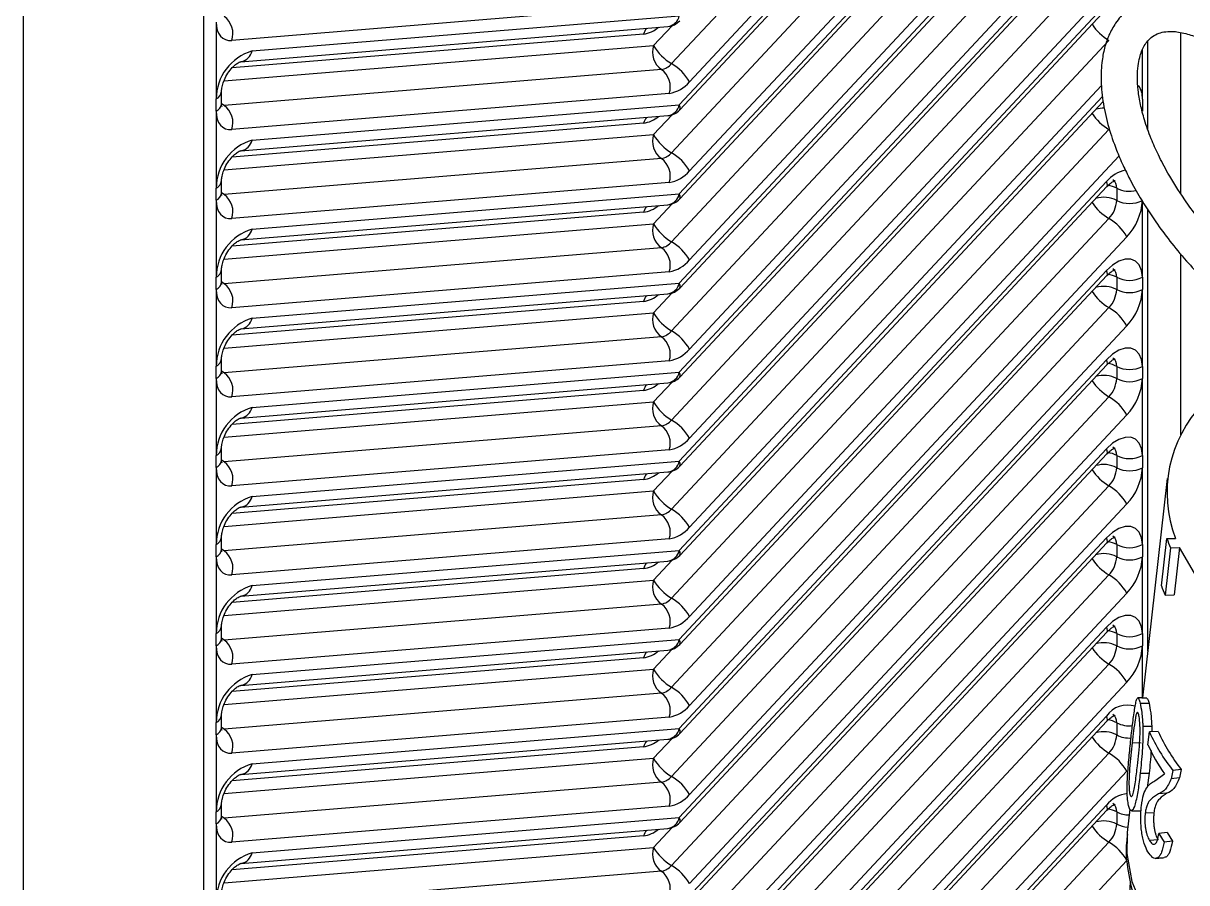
# Model space of a CAD drawing. Extents: x 75 to 2075, y 25 to 1460.
# Drawn here: x 1483.4 to 1563.3, y 1050.7 to 1109.8 of the extents above; entities that cross this region are included whole.
import ezdxf

# ---------------------------------------------------------------- set-up
doc = ezdxf.new("R2010")
doc.units = 0
doc.header["$LTSCALE"] = 5
doc.linetypes.add('SLD-KATı', pattern=[0])
doc.layers.get('0').update_dxf_attribs({"linetype": 'CONTINUOUS'})

msp = doc.modelspace()

# ---------------------------------------------------------------- linework, layer by layer
at = {"color": 7, "linetype": 'SLD-KATı'}
for p, q in [((1483.388, 1165.804), (1483.388, 871.85)), ((1495.762, 1144.369), (1495.762, 906.126)), ((1528.496, 1103.797), (1554.129, 1131.28)), ((1528.496, 1097.673), (1556.004, 1127.167)), ((1528.466, 1091.891), (1557.822, 1123.366)), ((1528.496, 1091.549), (1557.852, 1123.023)), ((1557.982, 1120.823), (1527.93, 1088.602)), ((1559.214, 1119.576), (1529.162, 1087.355)), ((1528.466, 1085.767), (1557.822, 1117.242)), ((1528.496, 1085.425), (1557.852, 1116.899)), ((1557.982, 1114.699), (1527.93, 1082.478)), ((1559.214, 1113.452), (1529.162, 1081.231)), ((1527.77, 1111.047), (1497.718, 1108.571)), ((1528.466, 1079.643), (1557.822, 1111.118)), ((1528.496, 1079.301), (1557.852, 1110.775)), ((1496.646, 1109.829), (1496.646, 1104.546)), ((1499.11, 1107.845), (1528.466, 1110.263)), ((1498.329, 1107.109), (1527.685, 1109.528)), ((1562.937, 1098.033), (1562.937, 1109.091)), ((1557.982, 1108.575), (1527.93, 1076.354)), ((1560.652, 1102.482), (1560.652, 1108.531)), ((1527.234, 1106.572), (1497.182, 1104.096)), ((1498.361, 1107.112), (1498.329, 1107.109)), ((1497.012, 1104.215), (1497.012, 1105.056)), ((1527.77, 1104.923), (1497.718, 1102.447)), ((1496.646, 1103.705), (1496.646, 1104.546)), ((1499.11, 1101.721), (1528.466, 1104.139)), ((1528.496, 1073.177), (1557.588, 1104.368)), ((1560.286, 1104.54), (1560.286, 1103.699)), ((1496.646, 1103.705), (1496.646, 1098.422)), ((1498.329, 1100.985), (1527.685, 1103.404)), ((1557.982, 1102.451), (1527.93, 1070.23)), ((1498.361, 1100.988), (1498.329, 1100.985)), ((1527.234, 1100.448), (1497.182, 1097.972)), ((1496.646, 1097.581), (1496.646, 1098.422)), ((1497.012, 1098.091), (1497.012, 1098.932)), ((1527.77, 1098.799), (1497.718, 1096.323)), ((1528.466, 1067.395), (1557.822, 1098.87)), ((1528.496, 1067.052), (1557.852, 1098.527)), ((1557.844, 1098.52), (1557.852, 1098.527)), ((1558.518, 1098.416), (1558.518, 1097.575)), ((1499.11, 1095.596), (1528.466, 1098.015)), ((1496.646, 1097.581), (1496.646, 1092.298)), ((1498.329, 1094.861), (1527.685, 1097.28)), ((1560.286, 1092.292), (1560.286, 1097.575)), ((1560.652, 1066.584), (1560.652, 1096.96)), ((1557.982, 1096.327), (1527.93, 1064.106)), ((1498.361, 1094.864), (1498.329, 1094.861)), ((1559.214, 1095.08), (1529.162, 1062.858)), ((1527.234, 1094.324), (1497.182, 1091.848)), ((1562.937, 1081.464), (1562.937, 1093.894)), ((1496.646, 1091.457), (1496.646, 1092.298)), ((1497.012, 1091.967), (1497.012, 1092.808)), ((1527.77, 1092.675), (1497.718, 1090.199)), ((1528.466, 1061.271), (1557.822, 1092.745)), ((1528.496, 1060.928), (1557.852, 1092.403)), ((1557.844, 1092.396), (1557.852, 1092.403)), ((1558.518, 1092.292), (1558.518, 1091.451)), ((1560.286, 1092.292), (1560.286, 1091.451)), ((1496.646, 1091.457), (1496.646, 1086.174)), ((1499.11, 1089.472), (1528.466, 1091.891)), ((1560.286, 1086.168), (1560.286, 1091.451)), ((1498.329, 1088.737), (1527.685, 1091.155)), ((1557.982, 1090.203), (1527.93, 1057.982)), ((1559.214, 1088.956), (1529.162, 1056.734)), ((1527.234, 1088.2), (1497.182, 1085.724)), ((1498.361, 1088.74), (1498.329, 1088.737)), ((1497.012, 1085.843), (1497.012, 1086.684)), ((1527.77, 1086.551), (1497.718, 1084.075)), ((1528.466, 1055.147), (1557.822, 1086.621)), ((1496.646, 1085.333), (1496.646, 1086.174)), ((1499.11, 1083.348), (1528.466, 1085.767)), ((1528.496, 1054.804), (1557.852, 1086.279)), ((1557.844, 1086.272), (1557.852, 1086.279)), ((1558.518, 1086.168), (1558.518, 1085.327)), ((1560.286, 1086.168), (1560.286, 1085.327)), ((1496.646, 1085.333), (1496.646, 1080.05)), ((1498.329, 1082.613), (1527.685, 1085.031)), ((1560.286, 1080.044), (1560.286, 1085.327)), ((1557.982, 1084.079), (1527.93, 1051.858)), ((1498.361, 1082.616), (1498.329, 1082.613)), ((1559.214, 1082.832), (1529.162, 1050.61)), ((1527.234, 1082.076), (1497.182, 1079.6)), ((1496.646, 1079.208), (1496.646, 1080.05)), ((1497.012, 1079.719), (1497.012, 1080.56)), ((1527.77, 1080.427), (1497.718, 1077.951)), ((1528.466, 1049.023), (1557.822, 1080.497)), ((1528.496, 1048.68), (1557.852, 1080.155)), ((1557.844, 1080.148), (1557.852, 1080.155)), ((1558.518, 1080.044), (1558.518, 1079.202)), ((1560.286, 1080.044), (1560.286, 1079.202)), ((1499.11, 1077.224), (1528.466, 1079.643)), ((1496.646, 1079.208), (1496.646, 1073.925)), ((1498.329, 1076.489), (1527.685, 1078.907)), ((1560.286, 1073.92), (1560.286, 1079.202)), ((1561.995, 1078.465), (1560.289, 1063.371)), ((1557.982, 1077.955), (1527.93, 1045.734)), ((1498.361, 1076.492), (1498.329, 1076.489)), ((1559.214, 1076.708), (1529.162, 1044.486)), ((1527.234, 1075.952), (1497.182, 1073.476)), ((1497.012, 1073.595), (1497.012, 1074.436)), ((1496.646, 1073.084), (1496.646, 1073.925)), ((1527.77, 1074.303), (1497.718, 1071.827)), ((1528.466, 1042.899), (1557.822, 1074.373)), ((1528.496, 1042.556), (1557.852, 1074.031)), ((1557.844, 1074.024), (1557.852, 1074.031)), ((1558.518, 1073.92), (1558.518, 1073.078)), ((1560.286, 1073.92), (1560.286, 1073.078)), ((1561.591, 1071.085), (1561.958, 1074.329)), ((1562.226, 1073.691), (1561.86, 1070.447)), ((1561.958, 1074.329), (1562.568, 1074.337)), ((1562.226, 1073.691), (1562.832, 1073.711)), ((1562.832, 1073.711), (1562.465, 1070.466)), ((1496.646, 1073.084), (1496.646, 1067.801)), ((1499.11, 1071.1), (1528.466, 1073.519)), ((1560.286, 1067.795), (1560.286, 1073.078)), ((1498.329, 1070.365), (1527.685, 1072.783)), ((1557.982, 1071.831), (1527.93, 1039.61)), ((1559.214, 1070.584), (1529.162, 1038.362)), ((1561.86, 1070.447), (1562.465, 1070.466)), ((1527.234, 1069.828), (1497.182, 1067.352)), ((1498.361, 1070.368), (1498.329, 1070.365)), ((1497.012, 1067.471), (1497.012, 1068.312)), ((1527.77, 1068.179), (1497.718, 1065.703)), ((1528.466, 1036.775), (1557.822, 1068.249)), ((1496.646, 1066.96), (1496.646, 1067.801)), ((1499.11, 1064.976), (1528.466, 1067.395)), ((1528.496, 1036.432), (1557.852, 1067.907)), ((1557.844, 1067.9), (1557.852, 1067.907)), ((1558.518, 1067.795), (1558.518, 1066.954)), ((1560.286, 1067.795), (1560.286, 1066.954)), ((1496.646, 1066.96), (1496.646, 1061.677)), ((1498.329, 1064.241), (1527.685, 1066.659)), ((1557.982, 1065.707), (1527.93, 1033.486)), ((1498.361, 1064.244), (1498.329, 1064.241)), ((1559.214, 1064.46), (1529.162, 1032.238)), ((1527.234, 1063.704), (1497.182, 1061.228)), ((1560.126, 1063.021), (1560.743, 1063.005)), ((1496.646, 1060.836), (1496.646, 1061.677)), ((1497.012, 1061.347), (1497.012, 1062.188)), ((1527.77, 1062.054), (1497.718, 1059.578)), ((1528.466, 1030.65), (1557.822, 1062.125)), ((1528.496, 1030.308), (1557.852, 1061.783)), ((1557.844, 1061.776), (1557.852, 1061.783)), ((1558.518, 1061.671), (1558.518, 1060.83)), ((1499.11, 1058.852), (1528.466, 1061.271)), ((1560.311, 1061.437), (1560.924, 1061.437)), ((1560.662, 1060.15), (1560.762, 1061.04)), ((1561.368, 1061.059), (1560.762, 1061.04)), ((1560.924, 1061.437), (1560.923, 1061.045)), ((1496.646, 1060.836), (1496.646, 1055.553)), ((1498.329, 1058.117), (1527.685, 1060.535)), ((1560.202, 1060.26), (1559.582, 1060.291)), ((1557.982, 1059.583), (1527.93, 1027.362)), ((1562.951, 1058.455), (1562.375, 1058.387)), ((1562.951, 1058.455), (1562.841, 1057.89)), ((1498.361, 1058.12), (1498.329, 1058.117)), ((1559.214, 1058.335), (1529.162, 1026.114)), ((1560.134, 1058.194), (1560.744, 1058.201)), ((1560.744, 1058.201), (1560.617, 1057.228)), ((1561.133, 1057.677), (1561.793, 1058.159)), ((1562.375, 1058.387), (1562.264, 1057.823)), ((1562.841, 1057.89), (1562.264, 1057.823)), ((1527.234, 1057.58), (1497.182, 1055.104)), ((1497.012, 1055.222), (1497.012, 1056.064)), ((1561.975, 1056.822), (1561.386, 1056.773)), ((1496.646, 1054.712), (1496.646, 1055.553)), ((1527.77, 1055.93), (1497.718, 1053.454)), ((1528.466, 1024.526), (1557.822, 1056.001)), ((1528.496, 1024.184), (1557.852, 1055.659)), ((1557.844, 1055.652), (1557.852, 1055.659)), ((1558.518, 1055.547), (1558.518, 1054.706)), ((1559.424, 1055.718), (1559.244, 1054.132)), ((1561.075, 1055.474), (1560.475, 1055.445)), ((1496.646, 1054.712), (1496.646, 1049.429)), ((1499.11, 1052.728), (1528.466, 1055.147)), ((1498.329, 1051.993), (1527.685, 1054.411)), ((1559.244, 1054.132), (1559.233, 1054.025)), ((1561.99, 1054.115), (1561.406, 1054.058)), ((1561.406, 1054.058), (1561.772, 1053.453)), ((1561.99, 1054.115), (1562.349, 1053.52)), ((1557.982, 1053.459), (1527.93, 1021.237)), ((1561.358, 1053.621), (1560.765, 1053.579)), ((1562.349, 1053.52), (1561.772, 1053.453)), ((1559.214, 1052.211), (1529.162, 1019.99)), ((1527.234, 1051.456), (1497.182, 1048.98)), ((1498.361, 1051.996), (1498.329, 1051.993)), ((1557.817, 1019.269), (1559.477, 1050.758))]:
    msp.add_line(p, q, dxfattribs=at)
at = {"color": 8, "linetype": 'SLD-KATı'}
for p, q in [((1553.383, 1134.264), (1527.93, 1106.974)), ((1553.816, 1132.161), (1529.162, 1105.727)), ((1528.466, 1104.139), (1554.033, 1131.551)), ((1554.777, 1129.635), (1527.93, 1100.85)), ((1528.466, 1098.015), (1555.876, 1127.404)), ((1555.588, 1127.936), (1529.162, 1099.603)), ((1557.252, 1126.165), (1527.93, 1094.726)), ((1558.81, 1125.266), (1529.162, 1093.479)), ((1526.002, 1109.005), (1497.743, 1106.677)), ((1526.698, 1108.222), (1527.97, 1109.585)), ((1497.185, 1105.79), (1526.698, 1108.222)), ((1560.286, 1104.54), (1560.286, 1107.922)), ((1557.478, 1105.467), (1529.162, 1075.107)), ((1528.466, 1073.519), (1557.554, 1104.707)), ((1526.698, 1102.098), (1527.97, 1103.461)), ((1526.002, 1102.881), (1497.743, 1100.553)), ((1497.185, 1099.666), (1526.698, 1102.098)), ((1558.68, 1100.632), (1529.162, 1068.983)), ((1526.698, 1095.974), (1527.97, 1097.337)), ((1526.002, 1096.757), (1497.743, 1094.429)), ((1497.185, 1093.542), (1526.698, 1095.974)), ((1526.002, 1090.633), (1497.743, 1088.305)), ((1526.698, 1089.849), (1527.97, 1091.213)), ((1497.185, 1087.418), (1526.698, 1089.849)), ((1526.698, 1083.725), (1527.97, 1085.089)), ((1526.002, 1084.509), (1497.743, 1082.181)), ((1497.185, 1081.294), (1526.698, 1083.725)), ((1526.698, 1077.601), (1527.97, 1078.965)), ((1526.002, 1078.385), (1497.743, 1076.057)), ((1497.185, 1075.17), (1526.698, 1077.601)), ((1526.698, 1071.477), (1527.97, 1072.841)), ((1526.002, 1072.261), (1497.743, 1069.933)), ((1497.185, 1069.046), (1526.698, 1071.477)), ((1526.698, 1065.353), (1527.97, 1066.717)), ((1560.286, 1063.345), (1560.286, 1066.954)), ((1526.002, 1066.137), (1497.743, 1063.809)), ((1497.185, 1062.922), (1526.698, 1065.353)), ((1526.698, 1059.229), (1527.97, 1060.593)), ((1526.002, 1060.013), (1497.743, 1057.685)), ((1497.185, 1056.798), (1526.698, 1059.229)), ((1526.698, 1053.105), (1527.97, 1054.469)), ((1526.002, 1053.889), (1497.743, 1051.561)), ((1497.185, 1050.674), (1526.698, 1053.105))]:
    msp.add_line(p, q, dxfattribs=at)
at = {"color": 7, "linetype": 'SLD-KATı', "flags": 128}
for points in [[(1496.646, 1109.829), (1496.665, 1109.543), (1496.721, 1109.285), (1496.812, 1109.06), (1496.938, 1108.874), (1497.095, 1108.729), (1497.28, 1108.629), (1497.489, 1108.576), (1497.718, 1108.571)], [(1496.646, 1103.705), (1496.665, 1103.419), (1496.721, 1103.161), (1496.812, 1102.936), (1496.938, 1102.749), (1497.095, 1102.605), (1497.28, 1102.505), (1497.489, 1102.452), (1497.718, 1102.447)], [(1496.646, 1097.581), (1496.665, 1097.295), (1496.721, 1097.037), (1496.812, 1096.812), (1496.938, 1096.625), (1497.095, 1096.48), (1497.28, 1096.38), (1497.489, 1096.328), (1497.718, 1096.323)], [(1560.286, 1092.292), (1560.232, 1092.76), (1560.074, 1093.137), (1559.822, 1093.402), (1559.491, 1093.537), (1559.101, 1093.535), (1558.675, 1093.395), (1558.24, 1093.127), (1557.822, 1092.745)], [(1496.646, 1091.457), (1496.665, 1091.171), (1496.721, 1090.913), (1496.812, 1090.688), (1496.938, 1090.501), (1497.095, 1090.356), (1497.28, 1090.256), (1497.489, 1090.203), (1497.718, 1090.199)], [(1560.286, 1086.168), (1560.232, 1086.636), (1560.074, 1087.013), (1559.822, 1087.278), (1559.491, 1087.413), (1559.101, 1087.411), (1558.675, 1087.271), (1558.24, 1087.003), (1557.822, 1086.621)], [(1496.646, 1085.333), (1496.665, 1085.047), (1496.721, 1084.789), (1496.812, 1084.564), (1496.938, 1084.377), (1497.095, 1084.232), (1497.28, 1084.132), (1497.489, 1084.079), (1497.718, 1084.075)], [(1560.286, 1080.044), (1560.232, 1080.512), (1560.074, 1080.889), (1559.822, 1081.154), (1559.491, 1081.289), (1559.101, 1081.287), (1558.675, 1081.147), (1558.24, 1080.879), (1557.822, 1080.497)], [(1496.646, 1079.208), (1496.665, 1078.923), (1496.721, 1078.665), (1496.812, 1078.44), (1496.938, 1078.253), (1497.095, 1078.108), (1497.28, 1078.008), (1497.489, 1077.955), (1497.718, 1077.951)], [(1560.286, 1073.92), (1560.232, 1074.388), (1560.074, 1074.765), (1559.822, 1075.03), (1559.491, 1075.165), (1559.101, 1075.163), (1558.675, 1075.023), (1558.24, 1074.754), (1557.822, 1074.373)], [(1587.56, 1059.412), (1583.651, 1060.318), (1579.914, 1061.445), (1576.406, 1062.775), (1573.181, 1064.288), (1570.288, 1065.961), (1567.771, 1067.768), (1565.669, 1069.682), (1564.014, 1071.673), (1562.832, 1073.711)], [(1496.646, 1073.084), (1496.665, 1072.799), (1496.721, 1072.541), (1496.812, 1072.316), (1496.938, 1072.129), (1497.095, 1071.984), (1497.28, 1071.884), (1497.489, 1071.831), (1497.718, 1071.827)], [(1560.286, 1067.795), (1560.232, 1068.264), (1560.074, 1068.641), (1559.822, 1068.906), (1559.491, 1069.041), (1559.101, 1069.039), (1558.675, 1068.899), (1558.24, 1068.63), (1557.822, 1068.249)], [(1496.646, 1066.96), (1496.665, 1066.675), (1496.721, 1066.417), (1496.812, 1066.192), (1496.938, 1066.005), (1497.095, 1065.86), (1497.28, 1065.76), (1497.489, 1065.707), (1497.718, 1065.703)], [(1496.646, 1060.836), (1496.665, 1060.551), (1496.721, 1060.293), (1496.812, 1060.068), (1496.938, 1059.881), (1497.095, 1059.736), (1497.28, 1059.636), (1497.489, 1059.583), (1497.718, 1059.578)], [(1496.646, 1054.712), (1496.665, 1054.427), (1496.721, 1054.169), (1496.812, 1053.944), (1496.938, 1053.757), (1497.095, 1053.612), (1497.28, 1053.512), (1497.489, 1053.459), (1497.718, 1053.454)]]:
    msp.add_lwpolyline(points, dxfattribs=at)
at = {"color": 8, "linetype": 'SLD-KATı', "flags": 128}
for points in [[(1497.182, 1104.096), (1497.016, 1104.218), (1497.012, 1104.221)], [(1528.496, 1103.797), (1528.51, 1103.816), (1528.532, 1103.896), (1528.517, 1104.005), (1528.466, 1104.139)], [(1557.852, 1098.527), (1557.866, 1098.546), (1557.888, 1098.626), (1557.873, 1098.736), (1557.822, 1098.87)], [(1497.182, 1097.972), (1497.016, 1098.094), (1497.012, 1098.097)], [(1528.496, 1097.673), (1528.51, 1097.692), (1528.532, 1097.772), (1528.517, 1097.881), (1528.466, 1098.015)], [(1557.852, 1092.403), (1557.866, 1092.422), (1557.888, 1092.502), (1557.873, 1092.611), (1557.822, 1092.745)], [(1497.182, 1091.848), (1497.016, 1091.97), (1497.012, 1091.973)], [(1528.496, 1091.549), (1528.51, 1091.567), (1528.532, 1091.648), (1528.517, 1091.757), (1528.466, 1091.891)], [(1557.852, 1086.279), (1557.866, 1086.298), (1557.888, 1086.378), (1557.873, 1086.487), (1557.822, 1086.621)], [(1497.182, 1085.724), (1497.016, 1085.846), (1497.012, 1085.849)], [(1528.496, 1085.425), (1528.51, 1085.443), (1528.532, 1085.524), (1528.517, 1085.633), (1528.466, 1085.767)], [(1557.852, 1080.155), (1557.866, 1080.174), (1557.888, 1080.254), (1557.873, 1080.363), (1557.822, 1080.497)], [(1497.182, 1079.6), (1497.016, 1079.721), (1497.012, 1079.725)], [(1528.496, 1079.301), (1528.51, 1079.319), (1528.532, 1079.4), (1528.517, 1079.509), (1528.466, 1079.643)], [(1557.852, 1074.031), (1557.866, 1074.05), (1557.888, 1074.13), (1557.873, 1074.239), (1557.822, 1074.373)], [(1497.182, 1073.476), (1497.016, 1073.597), (1497.012, 1073.601)], [(1528.496, 1073.177), (1528.51, 1073.195), (1528.532, 1073.276), (1528.517, 1073.385), (1528.466, 1073.519)], [(1557.852, 1067.907), (1557.866, 1067.926), (1557.888, 1068.006), (1557.873, 1068.115), (1557.822, 1068.249)], [(1497.182, 1067.352), (1497.016, 1067.473), (1497.012, 1067.477)], [(1528.496, 1067.052), (1528.51, 1067.071), (1528.532, 1067.152), (1528.517, 1067.261), (1528.466, 1067.395)], [(1557.852, 1061.783), (1557.866, 1061.802), (1557.888, 1061.882), (1557.873, 1061.991), (1557.822, 1062.125)], [(1497.182, 1061.228), (1497.016, 1061.349), (1497.012, 1061.353)], [(1528.496, 1060.928), (1528.51, 1060.947), (1528.532, 1061.027), (1528.517, 1061.137), (1528.466, 1061.271)], [(1557.852, 1055.659), (1557.866, 1055.678), (1557.888, 1055.758), (1557.873, 1055.867), (1557.822, 1056.001)], [(1497.182, 1055.104), (1497.016, 1055.225), (1497.012, 1055.229)], [(1528.496, 1054.804), (1528.51, 1054.823), (1528.532, 1054.903), (1528.517, 1055.013), (1528.466, 1055.147)], [(1559.233, 1054.025), (1559.211, 1052.687), (1559.56, 1050.761), (1560.35, 1048.83), (1561.57, 1046.921), (1563.204, 1045.059), (1565.229, 1043.27), (1567.618, 1041.577), (1570.339, 1040.003), (1573.356, 1038.57), (1576.626, 1037.298), (1580.107, 1036.202), (1583.751, 1035.299), (1587.508, 1034.601), (1591.329, 1034.116), (1595.16, 1033.851), (1598.951, 1033.811), (1602.65, 1033.994), (1606.207, 1034.4), (1609.575, 1035.023), (1612.707, 1035.853), (1615.56, 1036.881)]]:
    msp.add_lwpolyline(points, dxfattribs=at)
at = {"color": 7, "linetype": 'SLD-KATı'}
for centre, radius, start, end in [((1496.338, 1109.034), 1.456, 341.43504, 54.5512), ((1527.582, 1110.773), 1.25, 274.70992, 316.99514), ((1528.078, 1107.758), 1.456, 161.43504, 234.5512), ((1529.645, 1109.9), 3.392, 209.66643, 239.62449), ((1500.099, 1104.536), 3.453, 106.63679, 179.84564), ((1527.041, 1107.711), 1.155, 279.63258, 320.36204), ((1526.39, 1105.386), 1.456, 341.43504, 54.5512), ((1526.215, 1104.048), 3.392, 29.66643, 59.62449), ((1527.383, 1107.201), 2.311, 279.63258, 320.36204), ((1496.338, 1102.91), 1.456, 341.43504, 54.5512), ((1527.582, 1104.649), 1.25, 274.70992, 316.99514), ((1500.099, 1098.412), 3.453, 106.63679, 179.84564), ((1528.078, 1101.634), 1.456, 161.43504, 234.5512), ((1529.645, 1103.776), 3.392, 209.66643, 239.62449), ((1527.041, 1101.587), 1.155, 279.63258, 320.36204), ((1526.215, 1097.924), 3.392, 29.66643, 59.62449), ((1526.39, 1099.262), 1.456, 341.43504, 54.5512), ((1527.383, 1101.077), 2.311, 279.63258, 320.36204), ((1496.338, 1096.786), 1.456, 341.43504, 54.5512), ((1527.582, 1098.525), 1.25, 274.70992, 316.99514), ((1556.574, 1097.671), 1.947, 316.35189, 357.16539), ((1559.402, 1099.281), 1.921, 242.60967, 297.39033), ((1556.397, 1097.767), 3.893, 316.35189, 357.16539), ((1556.267, 1093.401), 3.392, 29.66643, 59.62449), ((1500.099, 1092.288), 3.453, 106.63679, 179.84564), ((1528.078, 1095.51), 1.456, 161.43504, 234.5512), ((1529.645, 1097.652), 3.392, 209.66643, 239.62449), ((1527.041, 1095.463), 1.155, 279.63258, 320.36204), ((1526.215, 1091.8), 3.392, 29.66643, 59.62449), ((1526.39, 1093.138), 1.456, 341.43504, 54.5512), ((1527.383, 1094.953), 2.311, 279.63258, 320.36204), ((1559.402, 1093.998), 1.921, 242.60967, 297.39033), ((1496.338, 1090.662), 1.456, 341.43504, 54.5512), ((1527.582, 1092.401), 1.25, 274.70992, 316.99514), ((1556.574, 1091.547), 1.947, 316.35189, 357.16539), ((1559.402, 1093.156), 1.921, 242.60967, 297.39033), ((1556.397, 1091.643), 3.893, 316.35189, 357.16539), ((1528.078, 1089.386), 1.456, 161.43504, 234.5512), ((1529.645, 1091.528), 3.392, 209.66643, 239.62449), ((1556.267, 1087.277), 3.392, 29.66643, 59.62449), ((1500.099, 1086.164), 3.453, 106.63679, 179.84564), ((1527.041, 1089.339), 1.155, 279.63258, 320.36204), ((1526.39, 1087.014), 1.456, 341.43504, 54.5512), ((1526.215, 1085.676), 3.392, 29.66643, 59.62449), ((1527.383, 1088.829), 2.311, 279.63258, 320.36204), ((1496.338, 1084.538), 1.456, 341.43504, 54.5512), ((1559.402, 1087.874), 1.921, 242.60967, 297.39033), ((1527.582, 1086.277), 1.25, 274.70992, 316.99514), ((1556.574, 1085.423), 1.947, 316.35189, 357.16539), ((1559.402, 1087.032), 1.921, 242.60967, 297.39033), ((1556.397, 1085.519), 3.893, 316.35189, 357.16539), ((1556.267, 1081.153), 3.392, 29.66643, 59.62449), ((1500.099, 1080.04), 3.453, 106.63679, 179.84564), ((1528.078, 1083.262), 1.456, 161.43504, 234.5512), ((1529.645, 1085.404), 3.392, 209.66643, 239.62449), ((1570.772, 1077.498), 8.792, 135.8339, 201.07521), ((1527.041, 1083.215), 1.155, 279.63258, 320.36204), ((1526.215, 1079.552), 3.392, 29.66643, 59.62449), ((1526.39, 1080.89), 1.456, 341.43504, 54.5512), ((1527.383, 1082.705), 2.311, 279.63258, 320.36204), ((1559.402, 1081.749), 1.921, 242.60967, 297.39033), ((1496.338, 1078.414), 1.456, 341.43504, 54.5512), ((1527.582, 1080.153), 1.25, 274.70992, 316.99514), ((1556.574, 1079.299), 1.947, 316.35189, 357.16539), ((1559.402, 1080.908), 1.921, 242.60967, 297.39033), ((1556.397, 1079.395), 3.893, 316.35189, 357.16539), ((1556.267, 1075.029), 3.392, 29.66643, 59.62449), ((1500.099, 1073.916), 3.453, 106.63679, 179.84564), ((1528.078, 1077.138), 1.456, 161.43504, 234.5512), ((1529.645, 1079.28), 3.392, 209.66643, 239.62449), ((1527.041, 1077.091), 1.155, 279.63258, 320.36204), ((1526.215, 1073.428), 3.392, 29.66643, 59.62449), ((1526.39, 1074.766), 1.456, 341.43504, 54.5512), ((1527.383, 1076.581), 2.311, 279.63258, 320.36204), ((1559.402, 1075.625), 1.921, 242.60967, 297.39033), ((1572.251, 1078.29), 11.029, 201.04536, 204.64305), ((1496.338, 1072.29), 1.456, 341.43504, 54.5512), ((1527.582, 1074.029), 1.25, 274.70992, 316.99514), ((1556.574, 1073.175), 1.947, 316.35189, 357.16539), ((1559.402, 1074.784), 1.921, 242.60967, 297.39033), ((1556.397, 1073.271), 3.893, 316.35189, 357.16539), ((1528.078, 1071.014), 1.456, 161.43504, 234.5512), ((1529.645, 1073.156), 3.392, 209.66643, 239.62449), ((1556.267, 1068.905), 3.392, 29.66643, 59.62449), ((1500.099, 1067.792), 3.453, 106.63679, 179.84564), ((1571.884, 1075.045), 11.029, 201.04536, 204.64305), ((1527.041, 1070.967), 1.155, 279.63258, 320.36204), ((1526.39, 1068.642), 1.456, 341.43504, 54.5512), ((1526.215, 1067.304), 3.392, 29.66643, 59.62449), ((1527.383, 1070.456), 2.311, 279.63258, 320.36204), ((1496.338, 1066.166), 1.456, 341.43504, 54.5512), ((1559.402, 1069.501), 1.921, 242.60967, 297.39033), ((1527.582, 1067.905), 1.25, 274.70992, 316.99514), ((1556.574, 1067.051), 1.947, 316.35189, 357.16539), ((1559.402, 1068.66), 1.921, 242.60967, 297.39033), ((1556.397, 1067.147), 3.893, 316.35189, 357.16539), ((1556.267, 1062.781), 3.392, 29.66643, 59.62449), ((1500.099, 1061.668), 3.453, 106.63679, 179.84564), ((1528.078, 1064.89), 1.456, 161.43504, 234.5512), ((1529.645, 1067.032), 3.392, 209.66643, 239.62449), ((1527.041, 1064.843), 1.155, 279.63258, 320.36204), ((1526.215, 1061.18), 3.392, 29.66643, 59.62449), ((1526.39, 1062.518), 1.456, 341.43504, 54.5512), ((1527.383, 1064.332), 2.311, 279.63258, 320.36204), ((1496.338, 1060.042), 1.456, 341.43504, 54.5512), ((1527.582, 1061.781), 1.25, 274.70992, 316.99514), ((1573.025, 1066.677), 13.497, 204.68724, 217.89756), ((1573.404, 1066.591), 13.247, 204.68724, 217.89756), ((1556.574, 1060.927), 1.947, 316.35189, 357.16539), ((1572.405, 1065.505), 12.906, 204.51409, 214.6936), ((1556.267, 1056.657), 3.392, 29.66643, 59.62449), ((1500.099, 1055.544), 3.453, 106.63679, 179.84564), ((1528.078, 1058.766), 1.456, 161.43504, 234.5512), ((1529.645, 1060.908), 3.392, 209.66643, 239.62449), ((1527.041, 1058.719), 1.155, 279.63258, 320.36204), ((1526.215, 1055.056), 3.392, 29.66643, 59.62449), ((1526.39, 1056.394), 1.456, 341.43504, 54.5512), ((1527.383, 1058.208), 2.311, 279.63258, 320.36204), ((1496.338, 1053.918), 1.456, 341.43504, 54.5512), ((1527.582, 1055.657), 1.25, 274.70992, 316.99514), ((1556.574, 1054.803), 1.947, 316.35189, 357.16539), ((1528.078, 1052.642), 1.456, 161.43504, 234.5512), ((1529.645, 1054.784), 3.392, 209.66643, 239.62449), ((1556.267, 1050.533), 3.392, 29.66643, 59.62449), ((1500.099, 1049.42), 3.453, 106.63679, 179.84564), ((1527.041, 1052.595), 1.155, 279.63258, 320.36204), ((1526.39, 1050.27), 1.456, 341.43504, 54.5512), ((1526.215, 1048.932), 3.392, 29.66643, 59.62449)]:
    msp.add_arc(centre, radius, start, end, dxfattribs=at)
at = {"color": 8, "linetype": 'SLD-KATı'}
for centre, radius, start, end in [((1527.539, 1110.465), 0.949, 278.8405, 347.70636), ((1559.809, 1111.639), 3.567, 213.33503, 239.18867), ((1525.732, 1110.973), 1.986, 277.80903, 310.99923), ((1527.17, 1108.665), 1.216, 142.47611, 163.73984), ((1498.177, 1108.05), 0.956, 281.10753, 347.56451), ((1496.386, 1105.119), 0.629, 294.39568, 354.06434), ((1558.876, 1104.633), 1.413, 356.23462, 36.81158), ((1496.387, 1104.277), 0.629, 294.37466, 354.3052), ((1527.539, 1104.341), 0.949, 278.8405, 347.70636), ((1525.732, 1104.849), 1.986, 277.80903, 310.99923), ((1527.17, 1102.541), 1.216, 142.47611, 163.73984), ((1559.809, 1105.515), 3.567, 213.33503, 239.18867), ((1557.629, 1101.861), 2.049, 88.73463, 105.10333), ((1498.177, 1101.926), 0.956, 281.10753, 347.56451), ((1559.592, 1097.429), 2.282, 101.9165, 140.8652), ((1496.386, 1098.995), 0.629, 294.39568, 354.06434), ((1557.721, 1096.962), 1.658, 61.26972, 82.85223), ((1557.919, 1098.489), 0.604, 352.99574, 55.76903), ((1559.405, 1100.134), 1.934, 242.70182, 283.53472), ((1496.387, 1098.153), 0.629, 294.37466, 354.3052), ((1527.539, 1098.217), 0.949, 278.8405, 347.70636), ((1557.629, 1095.853), 1.938, 62.6955, 106.01381), ((1525.732, 1098.725), 1.986, 277.80903, 310.99923), ((1527.17, 1096.417), 1.216, 142.47611, 163.73984), ((1559.809, 1099.391), 3.567, 213.33503, 239.18867), ((1498.177, 1095.802), 0.956, 281.10753, 347.56451), ((1557.919, 1092.365), 0.604, 352.99574, 55.76903), ((1496.386, 1092.871), 0.629, 294.39568, 354.06434), ((1557.721, 1090.838), 1.658, 61.26972, 82.85223), ((1496.387, 1092.029), 0.629, 294.37466, 354.3052), ((1527.539, 1092.093), 0.949, 278.8405, 347.70636), ((1559.809, 1093.267), 3.567, 213.33503, 239.18867), ((1557.629, 1089.729), 1.938, 62.6955, 106.01381), ((1525.732, 1092.601), 1.986, 277.80903, 310.99923), ((1527.17, 1090.293), 1.216, 142.47611, 163.73984), ((1498.177, 1089.678), 0.956, 281.10753, 347.56451), ((1496.386, 1086.747), 0.629, 294.39568, 354.06434), ((1557.919, 1086.241), 0.604, 352.99574, 55.76903), ((1496.387, 1085.905), 0.629, 294.37466, 354.3052), ((1527.539, 1085.969), 0.949, 278.8405, 347.70636), ((1557.721, 1084.714), 1.658, 61.26972, 82.85223), ((1525.732, 1086.477), 1.986, 277.80903, 310.99923), ((1527.17, 1084.169), 1.216, 142.47611, 163.73984), ((1559.809, 1087.143), 3.567, 213.33503, 239.18867), ((1557.629, 1083.605), 1.938, 62.6955, 106.01381), ((1498.177, 1083.554), 0.956, 281.10753, 347.56451), ((1496.386, 1080.623), 0.629, 294.39568, 354.06434), ((1557.721, 1078.59), 1.658, 61.26972, 82.85223), ((1557.919, 1080.117), 0.604, 352.99574, 55.76903), ((1496.387, 1079.781), 0.629, 294.37466, 354.3052), ((1527.539, 1079.845), 0.949, 278.8405, 347.70636), ((1557.629, 1077.481), 1.938, 62.6955, 106.01381), ((1525.732, 1080.353), 1.986, 277.80903, 310.99923), ((1527.17, 1078.044), 1.216, 142.47611, 163.73984), ((1559.809, 1081.019), 3.567, 213.33503, 239.18867), ((1498.177, 1077.43), 0.956, 281.10753, 347.56451), ((1496.386, 1074.499), 0.629, 294.39568, 354.06434), ((1557.919, 1073.993), 0.604, 352.99574, 55.76903), ((1557.721, 1072.466), 1.658, 61.26972, 82.85223), ((1496.387, 1073.657), 0.629, 294.37466, 354.3052), ((1527.539, 1073.721), 0.949, 278.8405, 347.70636), ((1559.809, 1074.895), 3.567, 213.33503, 239.18867), ((1557.629, 1071.357), 1.938, 62.6955, 106.01381), ((1525.732, 1074.229), 1.986, 277.80903, 310.99923), ((1527.17, 1071.92), 1.216, 142.47611, 163.73984), ((1498.177, 1071.306), 0.956, 281.10753, 347.56451), ((1496.386, 1068.375), 0.629, 294.39568, 354.06434), ((1557.919, 1067.869), 0.604, 352.99574, 55.76903), ((1496.387, 1067.533), 0.629, 294.37466, 354.3052), ((1527.539, 1067.597), 0.949, 278.8405, 347.70636), ((1557.721, 1066.342), 1.658, 61.26972, 82.85223), ((1525.732, 1068.105), 1.986, 277.80903, 310.99923), ((1527.17, 1065.796), 1.216, 142.47611, 163.73984), ((1559.809, 1068.771), 3.567, 213.33503, 239.18867), ((1557.629, 1065.233), 1.938, 62.6955, 106.01381), ((1498.177, 1065.182), 0.956, 281.10753, 347.56451), ((1559.251, 1061.165), 1.722, 71.53169, 146.11596), ((1496.386, 1062.251), 0.629, 294.39568, 354.06434), ((1557.721, 1060.218), 1.658, 61.26972, 82.85223), ((1557.919, 1061.745), 0.604, 352.99574, 55.76903), ((1559.393, 1063.354), 1.897, 242.53624, 276.5551), ((1496.387, 1061.409), 0.629, 294.37466, 354.3052), ((1527.539, 1061.473), 0.949, 278.8405, 347.70636), ((1557.629, 1059.109), 1.938, 62.6955, 106.01381), ((1525.732, 1061.981), 1.986, 277.80903, 310.99923), ((1527.17, 1059.672), 1.216, 142.47611, 163.73984), ((1559.809, 1062.647), 3.567, 213.33503, 239.18867), ((1559.386, 1062.494), 1.876, 242.45339, 273.70142), ((1498.177, 1059.058), 0.956, 281.10753, 347.56451), ((1496.386, 1056.127), 0.629, 294.39568, 354.06434), ((1559.531, 1054.64), 2.185, 97.27354, 141.47657), ((1557.919, 1055.621), 0.604, 352.99574, 55.76903), ((1557.721, 1054.094), 1.658, 61.26972, 82.85223), ((1559.364, 1057.134), 1.798, 241.93744, 270.53722), ((1496.387, 1055.285), 0.629, 294.37466, 354.3052), ((1527.539, 1055.349), 0.949, 278.8405, 347.70636), ((1559.809, 1056.523), 3.567, 213.33503, 239.18867), ((1557.629, 1052.985), 1.938, 62.6955, 106.01381), ((1559.353, 1056.265), 1.769, 241.82916, 267.82062), ((1525.732, 1055.857), 1.986, 277.80903, 310.99923), ((1527.17, 1053.548), 1.216, 142.47611, 163.73984), ((1498.177, 1052.934), 0.956, 281.10753, 347.56451)]:
    msp.add_arc(centre, radius, start, end, dxfattribs=at)
at = {"color": 7, "linetype": 'SLD-KATı'}
for points, knots in [([(1578.634, 1096.489), (1578.265, 1097.1), (1577.506, 1098.354), (1576.258, 1100.236), (1574.914, 1102.131), (1573.491, 1103.967), (1572.055, 1105.645), (1570.662, 1107.098), (1569.199, 1108.448), (1567.833, 1109.516), (1566.513, 1110.37), (1565.238, 1111.028), (1563.857, 1111.52), (1562.61, 1111.72), (1561.366, 1111.665), (1560.214, 1111.336), (1559.182, 1110.671), (1558.445, 1109.82), (1557.984, 1108.974), (1557.682, 1108.115), (1557.474, 1107.086), (1557.41, 1105.785), (1557.564, 1104.243), (1557.927, 1102.656), (1558.413, 1101.232), (1558.925, 1100.031), (1559.458, 1098.942), (1560.172, 1097.658), (1561.369, 1095.817), (1563.034, 1093.614), (1564.799, 1091.841), (1565.594, 1091.042)], [0, 0, 0, 0, 0.0167102, 0.0343052, 0.052584, 0.0721309, 0.0929126, 0.1140834, 0.1358968, 0.1657594, 0.1902193, 0.2184023, 0.2532084, 0.2971728, 0.3304518, 0.372476, 0.4201917, 0.461759, 0.497347, 0.5283313, 0.5645576, 0.6142168, 0.6650127, 0.7143237, 0.7588686, 0.7877301, 0.813146, 0.8459796, 0.8869309, 0.9490537, 1, 1, 1, 1]), ([(1566.821, 1093.365), (1566.227, 1093.969), (1564.737, 1095.483), (1563.246, 1097.493), (1562.095, 1099.309), (1561.373, 1100.691), (1560.83, 1101.915), (1560.422, 1103.074), (1560.136, 1104.185), (1559.976, 1105.169), (1559.926, 1106.057), (1559.974, 1106.802), (1560.085, 1107.381), (1560.233, 1107.838), (1560.416, 1108.219), (1560.663, 1108.568), (1560.976, 1108.856), (1561.369, 1109.067), (1561.855, 1109.184), (1562.476, 1109.204), (1563.29, 1109.066), (1564.235, 1108.724), (1565.135, 1108.27), (1566.269, 1107.564), (1567.545, 1106.584), (1569.033, 1105.192), (1570.319, 1103.835), (1571.663, 1102.252), (1572.999, 1100.514), (1574.272, 1098.713), (1575.576, 1096.729), (1577.062, 1094.292), (1578.459, 1091.82), (1579.307, 1090.177), (1579.634, 1089.544)], [0, 0, 0, 0, 0.039834, 0.099812, 0.148348, 0.183546, 0.217069, 0.258991, 0.296027, 0.334002, 0.372748, 0.409879, 0.441474, 0.468053, 0.497531, 0.531298, 0.570088, 0.610741, 0.642995, 0.671732, 0.709731, 0.739798, 0.764675, 0.785398, 0.822324, 0.842892, 0.862711, 0.882044, 0.900137, 0.917107, 0.933586, 0.954332, 0.982402, 1, 1, 1, 1]), ([(1497.012, 1105.056), (1497.016, 1105.13), (1497.024, 1105.297), (1497.117, 1105.667), (1497.307, 1106.102), (1497.586, 1106.532), (1497.894, 1106.858), (1498.151, 1107.044), (1498.309, 1107.107), (1498.32, 1107.108), (1498.324, 1107.108)], [0, 0, 0, 0, 0.103357, 0.232078, 0.373521, 0.523345, 0.673226, 0.796361, 0.912129, 1, 1, 1, 1]), ([(1497.025, 1104.043), (1497.028, 1104.038), (1497.046, 1104.014), (1497.014, 1104.093), (1497.013, 1104.189), (1497.012, 1104.215)], [0, 0, 0, 0, 0.175101, 0.778072, 1, 1, 1, 1]), ([(1497.012, 1098.932), (1497.016, 1099.006), (1497.024, 1099.173), (1497.117, 1099.543), (1497.307, 1099.978), (1497.586, 1100.408), (1497.894, 1100.734), (1498.151, 1100.92), (1498.309, 1100.983), (1498.32, 1100.984), (1498.324, 1100.984)], [0, 0, 0, 0, 0.103357, 0.232078, 0.373521, 0.523345, 0.673226, 0.796361, 0.912129, 1, 1, 1, 1]), ([(1557.852, 1098.527), (1557.926, 1098.6), (1558.086, 1098.758), (1558.306, 1098.901), (1558.438, 1098.938), (1558.421, 1098.937), (1558.416, 1098.937)], [0, 0, 0, 0, 0.258327, 0.557109, 0.876937, 1, 1, 1, 1]), ([(1497.025, 1097.919), (1497.028, 1097.914), (1497.046, 1097.89), (1497.014, 1097.969), (1497.013, 1098.065), (1497.012, 1098.091)], [0, 0, 0, 0, 0.175101, 0.778072, 1, 1, 1, 1]), ([(1497.012, 1092.808), (1497.016, 1092.882), (1497.024, 1093.049), (1497.117, 1093.419), (1497.307, 1093.854), (1497.586, 1094.284), (1497.894, 1094.61), (1498.151, 1094.796), (1498.309, 1094.859), (1498.32, 1094.86), (1498.324, 1094.86)], [0, 0, 0, 0, 0.103357, 0.232078, 0.373521, 0.523345, 0.673226, 0.796361, 0.912129, 1, 1, 1, 1]), ([(1557.852, 1092.403), (1557.926, 1092.476), (1558.086, 1092.634), (1558.306, 1092.777), (1558.438, 1092.814), (1558.421, 1092.813), (1558.416, 1092.813)], [0, 0, 0, 0, 0.258327, 0.557109, 0.876937, 1, 1, 1, 1]), ([(1497.025, 1091.795), (1497.028, 1091.79), (1497.046, 1091.766), (1497.014, 1091.845), (1497.013, 1091.941), (1497.012, 1091.967)], [0, 0, 0, 0, 0.175101, 0.778072, 1, 1, 1, 1]), ([(1497.012, 1086.684), (1497.016, 1086.758), (1497.024, 1086.925), (1497.117, 1087.295), (1497.307, 1087.73), (1497.586, 1088.16), (1497.894, 1088.485), (1498.151, 1088.672), (1498.309, 1088.735), (1498.32, 1088.735), (1498.324, 1088.736)], [0, 0, 0, 0, 0.103357, 0.232078, 0.373521, 0.523345, 0.673226, 0.796361, 0.912129, 1, 1, 1, 1]), ([(1557.852, 1086.279), (1557.926, 1086.352), (1558.086, 1086.51), (1558.306, 1086.653), (1558.438, 1086.69), (1558.421, 1086.689), (1558.416, 1086.689)], [0, 0, 0, 0, 0.258327, 0.557109, 0.876937, 1, 1, 1, 1]), ([(1497.025, 1085.671), (1497.028, 1085.665), (1497.046, 1085.642), (1497.014, 1085.721), (1497.013, 1085.817), (1497.012, 1085.843)], [0, 0, 0, 0, 0.175101, 0.778072, 1, 1, 1, 1]), ([(1497.012, 1080.56), (1497.016, 1080.634), (1497.024, 1080.8), (1497.117, 1081.171), (1497.307, 1081.606), (1497.586, 1082.036), (1497.894, 1082.361), (1498.151, 1082.548), (1498.309, 1082.611), (1498.32, 1082.611), (1498.324, 1082.612)], [0, 0, 0, 0, 0.103357, 0.232078, 0.373521, 0.523345, 0.673226, 0.796361, 0.912129, 1, 1, 1, 1]), ([(1557.852, 1080.155), (1557.926, 1080.228), (1558.086, 1080.386), (1558.306, 1080.529), (1558.438, 1080.566), (1558.421, 1080.565), (1558.416, 1080.565)], [0, 0, 0, 0, 0.258327, 0.557109, 0.876937, 1, 1, 1, 1]), ([(1497.025, 1079.547), (1497.028, 1079.541), (1497.046, 1079.518), (1497.014, 1079.597), (1497.013, 1079.693), (1497.012, 1079.719)], [0, 0, 0, 0, 0.175101, 0.778072, 1, 1, 1, 1]), ([(1497.012, 1074.436), (1497.016, 1074.51), (1497.024, 1074.676), (1497.117, 1075.047), (1497.307, 1075.482), (1497.586, 1075.912), (1497.894, 1076.237), (1498.151, 1076.424), (1498.309, 1076.487), (1498.32, 1076.487), (1498.324, 1076.488)], [0, 0, 0, 0, 0.103357, 0.232078, 0.373521, 0.523345, 0.673226, 0.796361, 0.912129, 1, 1, 1, 1]), ([(1557.852, 1074.031), (1557.926, 1074.104), (1558.086, 1074.262), (1558.306, 1074.405), (1558.438, 1074.442), (1558.421, 1074.441), (1558.416, 1074.441)], [0, 0, 0, 0, 0.258327, 0.557109, 0.876937, 1, 1, 1, 1]), ([(1497.025, 1073.423), (1497.028, 1073.417), (1497.046, 1073.393), (1497.014, 1073.473), (1497.013, 1073.569), (1497.012, 1073.595)], [0, 0, 0, 0, 0.175101, 0.778072, 1, 1, 1, 1]), ([(1497.012, 1068.312), (1497.016, 1068.386), (1497.024, 1068.552), (1497.117, 1068.923), (1497.307, 1069.358), (1497.586, 1069.788), (1497.894, 1070.113), (1498.151, 1070.3), (1498.309, 1070.363), (1498.32, 1070.363), (1498.324, 1070.364)], [0, 0, 0, 0, 0.103357, 0.232078, 0.373521, 0.523345, 0.673226, 0.796361, 0.912129, 1, 1, 1, 1]), ([(1557.852, 1067.907), (1557.926, 1067.98), (1558.086, 1068.138), (1558.306, 1068.281), (1558.438, 1068.318), (1558.421, 1068.317), (1558.416, 1068.317)], [0, 0, 0, 0, 0.258327, 0.557109, 0.876937, 1, 1, 1, 1]), ([(1497.025, 1067.299), (1497.028, 1067.293), (1497.046, 1067.269), (1497.014, 1067.349), (1497.013, 1067.445), (1497.012, 1067.471)], [0, 0, 0, 0, 0.175101, 0.778072, 1, 1, 1, 1]), ([(1497.012, 1062.188), (1497.016, 1062.262), (1497.024, 1062.428), (1497.117, 1062.799), (1497.307, 1063.234), (1497.586, 1063.664), (1497.894, 1063.989), (1498.151, 1064.176), (1498.309, 1064.239), (1498.32, 1064.239), (1498.324, 1064.239)], [0, 0, 0, 0, 0.1033571, 0.232078, 0.3735214, 0.5233454, 0.6732256, 0.796361, 0.9121292, 1, 1, 1, 1]), ([(1559.524, 1060.816), (1559.569, 1061.203), (1559.659, 1061.975), (1559.78, 1062.813), (1559.883, 1063.269), (1559.964, 1063.424), (1560.045, 1063.334), (1560.099, 1063.126), (1560.126, 1063.021)], [0, 0, 0, 0, 0.248905, 0.497483, 0.622312, 0.747532, 0.873476, 1, 1, 1, 1]), ([(1560.598, 1063.357), (1560.495, 1063.362), (1560.287, 1063.371), (1560.08, 1063.381), (1559.977, 1063.385)], [0, 0, 0, 0, 0.499999, 1, 1, 1, 1]), ([(1560.598, 1063.341), (1560.62, 1063.33), (1560.669, 1063.308), (1560.717, 1063.112), (1560.743, 1063.005)], [0, 0, 0, 0, 0.451487, 1, 1, 1, 1]), ([(1560.126, 1063.021), (1560.166, 1062.824), (1560.227, 1062.529), (1560.279, 1062.004), (1560.301, 1061.686), (1560.308, 1061.52), (1560.311, 1061.437)], [0, 0, 0, 0, 0.5003167, 0.7504277, 0.8753328, 1, 1, 1, 1]), ([(1560.743, 1063.005), (1560.783, 1062.811), (1560.843, 1062.519), (1560.893, 1061.999), (1560.914, 1061.685), (1560.921, 1061.519), (1560.924, 1061.437)], [0, 0, 0, 0, 0.498816, 0.749152, 0.874551, 1, 1, 1, 1]), ([(1557.852, 1061.783), (1557.926, 1061.856), (1558.086, 1062.014), (1558.306, 1062.157), (1558.438, 1062.194), (1558.421, 1062.193), (1558.416, 1062.193)], [0, 0, 0, 0, 0.258327, 0.557109, 0.876937, 1, 1, 1, 1]), ([(1560.035, 1062.22), (1560.015, 1062.288), (1559.974, 1062.424), (1559.907, 1062.383), (1559.843, 1062.209), (1559.727, 1061.559), (1559.646, 1060.855), (1559.582, 1060.291)], [0, 0, 0, 0, 0.126234, 0.25197, 0.377155, 0.50198, 1, 1, 1, 1]), ([(1559.947, 1058.717), (1560.01, 1059.288), (1560.088, 1060.003), (1560.13, 1060.975), (1560.12, 1061.465), (1560.091, 1061.927), (1560.054, 1062.122), (1560.035, 1062.22)], [0, 0, 0, 0, 0.497974, 0.622797, 0.74799, 0.873719, 1, 1, 1, 1]), ([(1497.025, 1061.175), (1497.028, 1061.169), (1497.046, 1061.145), (1497.014, 1061.225), (1497.013, 1061.321), (1497.012, 1061.347)], [0, 0, 0, 0, 0.175101, 0.778072, 1, 1, 1, 1]), ([(1560.311, 1061.437), (1560.314, 1061.149), (1560.318, 1060.573), (1560.263, 1059.459), (1560.186, 1058.7), (1560.134, 1058.194)], [0, 0, 0, 0, 0.250377, 0.500477, 1, 1, 1, 1]), ([(1559.331, 1055.989), (1559.307, 1056.117), (1559.258, 1056.374), (1559.23, 1056.933), (1559.24, 1057.597), (1559.296, 1058.514), (1559.392, 1059.624), (1559.48, 1060.419), (1559.524, 1060.816)], [0, 0, 0, 0, 0.126499, 0.252548, 0.377658, 0.502458, 0.751109, 1, 1, 1, 1]), ([(1559.582, 1060.291), (1559.517, 1059.718), (1559.437, 1059), (1559.371, 1058.026), (1559.359, 1057.534), (1559.371, 1057.075), (1559.405, 1056.881), (1559.423, 1056.784)], [0, 0, 0, 0, 0.497951, 0.622754, 0.747957, 0.873668, 1, 1, 1, 1]), ([(1560.884, 1059.759), (1560.884, 1059.757), (1560.858, 1059.201), (1560.801, 1058.7), (1560.744, 1058.201)], [0, 0, 0, 0, 0.004456, 1, 1, 1, 1]), ([(1559.621, 1056.715), (1559.655, 1056.838), (1559.724, 1057.084), (1559.834, 1057.774), (1559.902, 1058.34), (1559.947, 1058.717)], [0, 0, 0, 0, 0.249911, 0.500007, 1, 1, 1, 1]), ([(1497.012, 1056.064), (1497.016, 1056.138), (1497.024, 1056.304), (1497.117, 1056.675), (1497.307, 1057.11), (1497.586, 1057.54), (1497.894, 1057.865), (1498.151, 1058.051), (1498.309, 1058.115), (1498.32, 1058.115), (1498.324, 1058.115)], [0, 0, 0, 0, 0.103357, 0.232078, 0.373521, 0.523345, 0.673226, 0.796361, 0.912129, 1, 1, 1, 1]), ([(1560.134, 1058.194), (1560.087, 1057.807), (1559.994, 1057.035), (1559.833, 1056.195), (1559.673, 1055.741), (1559.543, 1055.587), (1559.42, 1055.676), (1559.36, 1055.884), (1559.331, 1055.989)], [0, 0, 0, 0, 0.24892, 0.497499, 0.622366, 0.74757, 0.873484, 1, 1, 1, 1]), ([(1560.218, 1055.961), (1560.261, 1056.236), (1560.349, 1056.788), (1560.654, 1057.378), (1560.941, 1057.557), (1561.133, 1057.677)], [0, 0, 0, 0, 0.247743, 0.497424, 1, 1, 1, 1]), ([(1562.264, 1057.823), (1562.135, 1057.546), (1561.876, 1056.989), (1561.55, 1056.845), (1561.386, 1056.773)], [0, 0, 0, 0, 0.4974, 1, 1, 1, 1]), ([(1562.841, 1057.89), (1562.714, 1057.611), (1562.459, 1057.051), (1562.137, 1056.899), (1561.975, 1056.822)], [0, 0, 0, 0, 0.498732, 1, 1, 1, 1]), ([(1557.852, 1055.659), (1557.926, 1055.732), (1558.086, 1055.89), (1558.306, 1056.033), (1558.438, 1056.07), (1558.421, 1056.069), (1558.416, 1056.069)], [0, 0, 0, 0, 0.258327, 0.557109, 0.876937, 1, 1, 1, 1]), ([(1559.423, 1056.784), (1559.429, 1056.759), (1559.442, 1056.708), (1559.471, 1056.633), (1559.513, 1056.586), (1559.567, 1056.608), (1559.603, 1056.679), (1559.621, 1056.715)], [0, 0, 0, 0, 0.125755, 0.251386, 0.501746, 0.751283, 1, 1, 1, 1]), ([(1561.386, 1056.773), (1561.202, 1056.666), (1560.927, 1056.505), (1560.657, 1056.158), (1560.531, 1055.815), (1560.493, 1055.568), (1560.475, 1055.445)], [0, 0, 0, 0, 0.501966, 0.751703, 0.87614, 1, 1, 1, 1]), ([(1561.975, 1056.822), (1561.794, 1056.711), (1561.522, 1056.543), (1561.255, 1056.19), (1561.131, 1055.844), (1561.094, 1055.597), (1561.075, 1055.474)], [0, 0, 0, 0, 0.500538, 0.750311, 0.875277, 1, 1, 1, 1]), ([(1559.527, 1055.626), (1559.629, 1055.625), (1559.833, 1055.623), (1560.037, 1055.621), (1560.139, 1055.62)], [0, 0, 0, 0, 0.500002, 1, 1, 1, 1]), ([(1560.668, 1052.789), (1560.577, 1052.964), (1560.44, 1053.226), (1560.307, 1053.728), (1560.233, 1054.155), (1560.187, 1054.614), (1560.167, 1055.085), (1560.177, 1055.467), (1560.196, 1055.757), (1560.211, 1055.893), (1560.218, 1055.961)], [0, 0, 0, 0, 0.251688, 0.377467, 0.502797, 0.627924, 0.752074, 0.876011, 0.938008, 1, 1, 1, 1]), ([(1560.475, 1055.445), (1560.467, 1055.364), (1560.452, 1055.2), (1560.45, 1054.931), (1560.466, 1054.656), (1560.498, 1054.387), (1560.548, 1054.135), (1560.63, 1053.836), (1560.711, 1053.681), (1560.765, 1053.579)], [0, 0, 0, 0, 0.123836, 0.24775, 0.367666, 0.497116, 0.622499, 0.748246, 1, 1, 1, 1]), ([(1561.075, 1055.474), (1561.068, 1055.393), (1561.052, 1055.23), (1561.05, 1054.962), (1561.065, 1054.688), (1561.097, 1054.42), (1561.145, 1054.17), (1561.225, 1053.875), (1561.305, 1053.723), (1561.358, 1053.621)], [0, 0, 0, 0, 0.125085, 0.250039, 0.37055, 0.500169, 0.625232, 0.750278, 1, 1, 1, 1]), ([(1497.025, 1055.051), (1497.028, 1055.045), (1497.046, 1055.021), (1497.014, 1055.101), (1497.013, 1055.197), (1497.012, 1055.222)], [0, 0, 0, 0, 0.175101, 0.778072, 1, 1, 1, 1]), ([(1559.271, 1053.995), (1559.24, 1053.813), (1559.102, 1052.979), (1559.264, 1051.459), (1559.652, 1049.689), (1560.168, 1048.622), (1560.38, 1048.184)], [0, 0, 0, 0, 0.094029, 0.429448, 0.76544, 1, 1, 1, 1]), ([(1560.765, 1053.579), (1560.828, 1053.489), (1560.923, 1053.355), (1561.058, 1053.312), (1561.156, 1053.339), (1561.245, 1053.433), (1561.343, 1053.649), (1561.381, 1053.895), (1561.406, 1054.058)], [0, 0, 0, 0, 0.2520304, 0.3779616, 0.5034278, 0.6283719, 0.752787, 1, 1, 1, 1]), ([(1561.772, 1053.453), (1561.722, 1053.204), (1561.646, 1052.828), (1561.472, 1052.502), (1561.319, 1052.362), (1561.152, 1052.331), (1560.924, 1052.425), (1560.77, 1052.643), (1560.668, 1052.789)], [0, 0, 0, 0, 0.2474197, 0.3728759, 0.496729, 0.6215912, 0.7480573, 1, 1, 1, 1]), ([(1562.349, 1053.52), (1562.299, 1053.27), (1562.224, 1052.893), (1562.052, 1052.567), (1561.915, 1052.427), (1561.821, 1052.417), (1561.781, 1052.412)], [0, 0, 0, 0, 0.4230299, 0.6367697, 0.8469066, 1, 1, 1, 1]), ([(1561.204, 1052.346), (1561.3, 1052.356), (1561.492, 1052.374), (1561.685, 1052.393), (1561.781, 1052.402)], [0, 0, 0, 0, 0.500001, 1, 1, 1, 1]), ([(1497.012, 1049.94), (1497.016, 1050.014), (1497.024, 1050.18), (1497.117, 1050.551), (1497.307, 1050.986), (1497.586, 1051.416), (1497.894, 1051.741), (1498.151, 1051.927), (1498.309, 1051.991), (1498.32, 1051.991), (1498.324, 1051.991)], [0, 0, 0, 0, 0.1033571, 0.232078, 0.3735214, 0.5233454, 0.6732256, 0.796361, 0.9121292, 1, 1, 1, 1])]:
    msp.add_open_spline(points, degree=3, knots=knots, dxfattribs=at)

doc.saveas('drawing.dxf')
